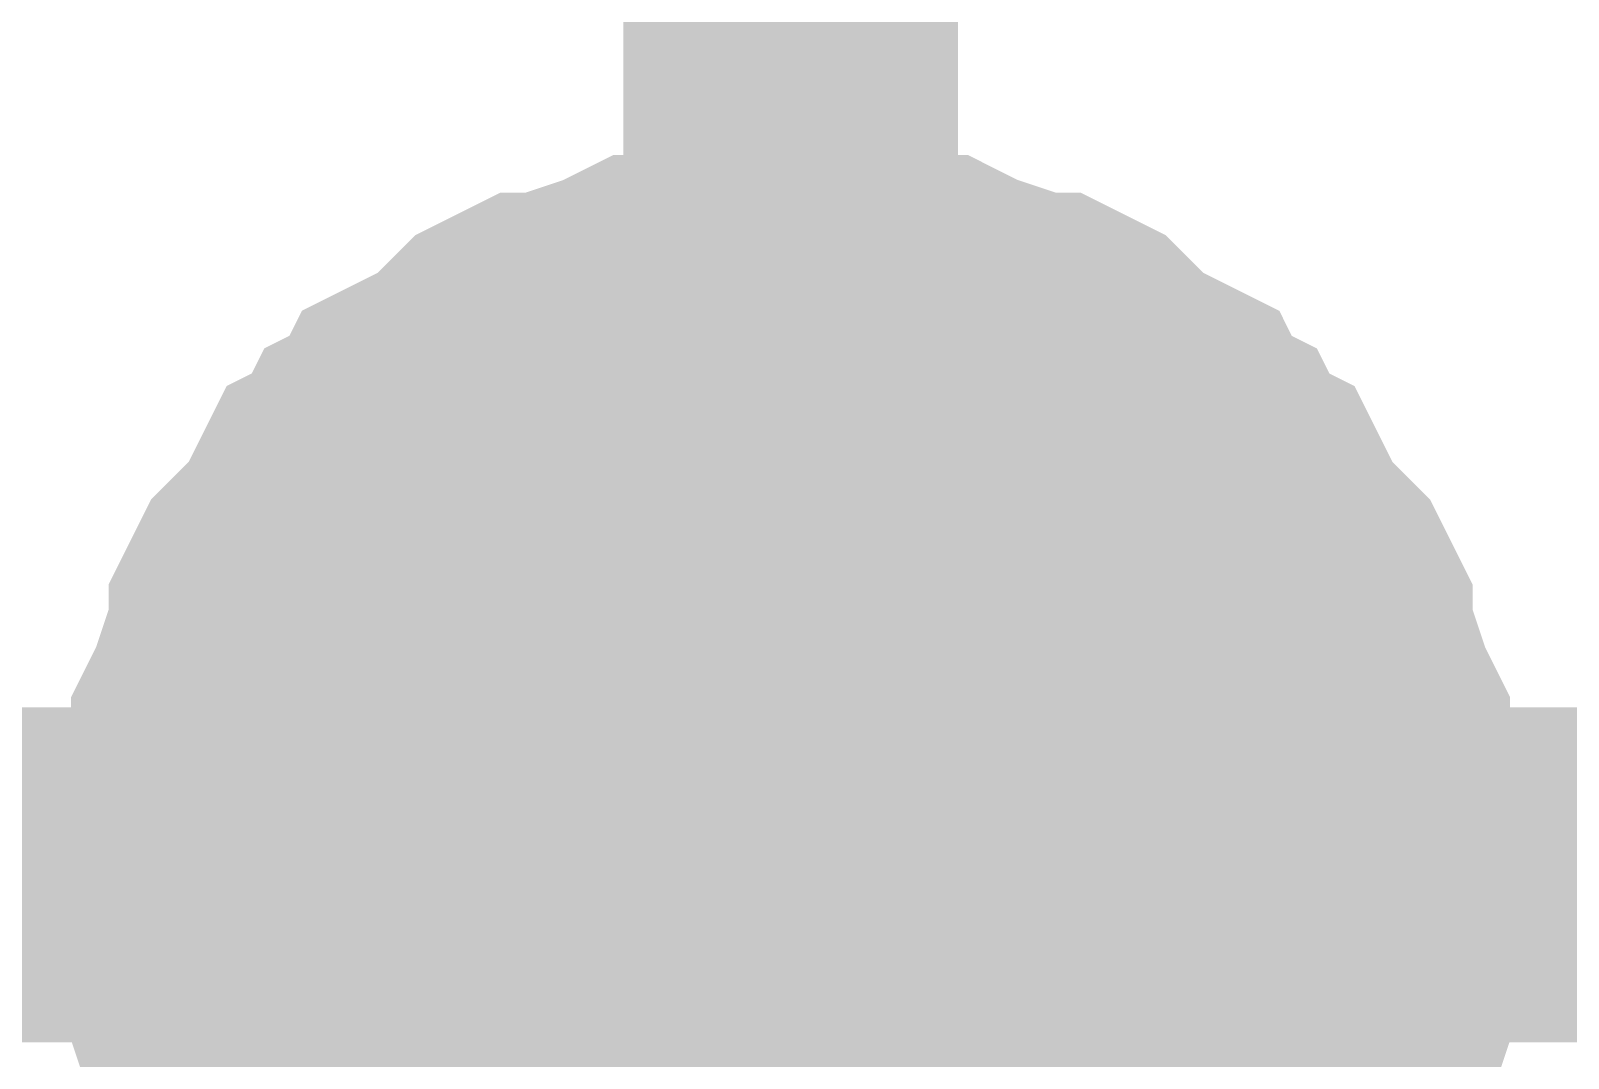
# Model space of a CAD drawing. Header units: inches. Extents: x 0 to 22.3, y 0 to 15.7.
# Drawn here: x 2.9733 to 3.0275, y 10.9933 to 11.0295 of the extents above; entities that cross this region are included whole.
import ezdxf

# ---------------------------------------------------------------- set-up
doc = ezdxf.new("R2010")
doc.units = ezdxf.units.IN
doc.header["$MEASUREMENT"] = 0
doc.layers.add('Sheet', color=255, linetype='Continuous')

msp = doc.modelspace()

# ---------------------------------------------------------------- linework, layer by layer
at = {"layer": 'Sheet'}
for points in [[(1.100236, 11.79931, 0.0118, 0.0118, 0), (1.700083, 11.79931, 0.0118, 0.0118, 0), (1.700083, 10.999724, 0.0118, 0.0118, 0), (2.000228, 10.999724, 0.0118, 0.0118, 0), (3.000121, 10.999724, 0.0118, 0.0118, 0), (3.000121, 11.099617, 0.0118, 0.0118, 0)], [(2.980229, 10.999724, 0.0118, 0.0118, 0), (2.980229, 11.000608, 0.0118, 0.0118, 0), (2.980229, 11.001934, 0.0118, 0.0118, 0), (2.980671, 11.002818, 0.0118, 0.0118, 0), (2.980671, 11.003702, 0.0118, 0.0118, 0), (2.980671, 11.004586, 0.0118, 0.0118, 0), (2.981113, 11.00547, 0.0118, 0.0118, 0), (2.981555, 11.006796, 0.0118, 0.0118, 0), (2.981997, 11.00768, 0.0118, 0.0118, 0), (2.981997, 11.008564, 0.0118, 0.0118, 0), (2.982439, 11.009448, 0.0118, 0.0118, 0), (2.982881, 11.00989, 0.0118, 0.0118, 0), (2.983765, 11.010774, 0.0118, 0.0118, 0), (2.984208, 11.011658, 0.0118, 0.0118, 0), (2.98465, 11.012542, 0.0118, 0.0118, 0), (2.985534, 11.012984, 0.0118, 0.0118, 0), (2.985976, 11.013868, 0.0118, 0.0118, 0), (2.98686, 11.01431, 0.0118, 0.0118, 0), (2.987302, 11.015194, 0.0118, 0.0118, 0), (2.988186, 11.015636, 0.0118, 0.0118, 0), (2.98907, 11.016078, 0.0118, 0.0118, 0), (2.989954, 11.016962, 0.0118, 0.0118, 0), (2.990396, 11.017404, 0.0118, 0.0118, 0), (2.99128, 11.017846, 0.0118, 0.0118, 0), (2.992164, 11.017846, 0.0118, 0.0118, 0), (2.993048, 11.018288, 0.0118, 0.0118, 0), (2.994374, 11.01873, 0.0118, 0.0118, 0), (2.995258, 11.019172, 0.0118, 0.0118, 0), (2.996143, 11.019172, 0.0118, 0.0118, 0), (2.997027, 11.019172, 0.0118, 0.0118, 0), (2.997911, 11.019614, 0.0118, 0.0118, 0), (2.999237, 11.019614, 0.0118, 0.0118, 0), (3.000121, 11.019614, 0.0118, 0.0118, 0)], [(2.980229, 10.999724, 0.0118, 0.0118, 0), (2.980229, 11.000608, 0.0118, 0.0118, 0), (2.980229, 11.001934, 0.0118, 0.0118, 0), (2.980671, 11.002818, 0.0118, 0.0118, 0), (2.980671, 11.003702, 0.0118, 0.0118, 0), (2.980671, 11.004586, 0.0118, 0.0118, 0), (2.981113, 11.00547, 0.0118, 0.0118, 0), (2.981555, 11.006796, 0.0118, 0.0118, 0), (2.981997, 11.00768, 0.0118, 0.0118, 0), (2.981997, 11.008564, 0.0118, 0.0118, 0), (2.982439, 11.009448, 0.0118, 0.0118, 0), (2.982881, 11.00989, 0.0118, 0.0118, 0), (2.983765, 11.010774, 0.0118, 0.0118, 0), (2.984208, 11.011658, 0.0118, 0.0118, 0), (2.98465, 11.012542, 0.0118, 0.0118, 0), (2.985534, 11.012984, 0.0118, 0.0118, 0), (2.985976, 11.013868, 0.0118, 0.0118, 0), (2.98686, 11.01431, 0.0118, 0.0118, 0), (2.987302, 11.015194, 0.0118, 0.0118, 0), (2.988186, 11.015636, 0.0118, 0.0118, 0), (2.98907, 11.016078, 0.0118, 0.0118, 0), (2.989954, 11.016962, 0.0118, 0.0118, 0), (2.990396, 11.017404, 0.0118, 0.0118, 0), (2.99128, 11.017846, 0.0118, 0.0118, 0), (2.992164, 11.017846, 0.0118, 0.0118, 0), (2.993048, 11.018288, 0.0118, 0.0118, 0), (2.994374, 11.01873, 0.0118, 0.0118, 0), (2.995258, 11.019172, 0.0118, 0.0118, 0), (2.996143, 11.019172, 0.0118, 0.0118, 0), (2.997027, 11.019172, 0.0118, 0.0118, 0), (2.997911, 11.019614, 0.0118, 0.0118, 0), (2.999237, 11.019614, 0.0118, 0.0118, 0), (3.000121, 11.019614, 0.0118, 0.0118, 0)], [(2.980229, 10.999724, 0.0118, 0.0118, 0), (2.980229, 11.000608, 0.0118, 0.0118, 0), (2.980229, 11.001934, 0.0118, 0.0118, 0), (2.980671, 11.002818, 0.0118, 0.0118, 0), (2.980671, 11.003702, 0.0118, 0.0118, 0), (2.980671, 11.004586, 0.0118, 0.0118, 0), (2.981113, 11.00547, 0.0118, 0.0118, 0), (2.981555, 11.006796, 0.0118, 0.0118, 0), (2.981997, 11.00768, 0.0118, 0.0118, 0), (2.981997, 11.008564, 0.0118, 0.0118, 0), (2.982439, 11.009448, 0.0118, 0.0118, 0), (2.982881, 11.00989, 0.0118, 0.0118, 0), (2.983765, 11.010774, 0.0118, 0.0118, 0), (2.984208, 11.011658, 0.0118, 0.0118, 0), (2.98465, 11.012542, 0.0118, 0.0118, 0), (2.985534, 11.012984, 0.0118, 0.0118, 0), (2.985976, 11.013868, 0.0118, 0.0118, 0), (2.98686, 11.01431, 0.0118, 0.0118, 0), (2.987302, 11.015194, 0.0118, 0.0118, 0), (2.988186, 11.015636, 0.0118, 0.0118, 0), (2.98907, 11.016078, 0.0118, 0.0118, 0), (2.989954, 11.016962, 0.0118, 0.0118, 0), (2.990396, 11.017404, 0.0118, 0.0118, 0), (2.99128, 11.017846, 0.0118, 0.0118, 0), (2.992164, 11.017846, 0.0118, 0.0118, 0), (2.993048, 11.018288, 0.0118, 0.0118, 0), (2.994374, 11.01873, 0.0118, 0.0118, 0), (2.995258, 11.019172, 0.0118, 0.0118, 0), (2.996143, 11.019172, 0.0118, 0.0118, 0), (2.997027, 11.019172, 0.0118, 0.0118, 0), (2.997911, 11.019614, 0.0118, 0.0118, 0), (2.999237, 11.019614, 0.0118, 0.0118, 0), (3.000121, 11.019614, 0.0118, 0.0118, 0)], [(2.980229, 10.999724, 0.0118, 0.0118, 0), (2.980229, 11.000608, 0.0118, 0.0118, 0), (2.980229, 11.001934, 0.0118, 0.0118, 0), (2.980671, 11.002818, 0.0118, 0.0118, 0), (2.980671, 11.003702, 0.0118, 0.0118, 0), (2.980671, 11.004586, 0.0118, 0.0118, 0), (2.981113, 11.00547, 0.0118, 0.0118, 0), (2.981555, 11.006796, 0.0118, 0.0118, 0), (2.981997, 11.00768, 0.0118, 0.0118, 0), (2.981997, 11.008564, 0.0118, 0.0118, 0), (2.982439, 11.009448, 0.0118, 0.0118, 0), (2.982881, 11.00989, 0.0118, 0.0118, 0), (2.983765, 11.010774, 0.0118, 0.0118, 0), (2.984208, 11.011658, 0.0118, 0.0118, 0), (2.98465, 11.012542, 0.0118, 0.0118, 0), (2.985534, 11.012984, 0.0118, 0.0118, 0), (2.985976, 11.013868, 0.0118, 0.0118, 0), (2.98686, 11.01431, 0.0118, 0.0118, 0), (2.987302, 11.015194, 0.0118, 0.0118, 0), (2.988186, 11.015636, 0.0118, 0.0118, 0), (2.98907, 11.016078, 0.0118, 0.0118, 0), (2.989954, 11.016962, 0.0118, 0.0118, 0), (2.990396, 11.017404, 0.0118, 0.0118, 0), (2.99128, 11.017846, 0.0118, 0.0118, 0), (2.992164, 11.017846, 0.0118, 0.0118, 0), (2.993048, 11.018288, 0.0118, 0.0118, 0), (2.994374, 11.01873, 0.0118, 0.0118, 0), (2.995258, 11.019172, 0.0118, 0.0118, 0), (2.996143, 11.019172, 0.0118, 0.0118, 0), (2.997027, 11.019172, 0.0118, 0.0118, 0), (2.997911, 11.019614, 0.0118, 0.0118, 0), (2.999237, 11.019614, 0.0118, 0.0118, 0), (3.000121, 11.019614, 0.0118, 0.0118, 0)], [(3.000121, 11.019614, 0.0118, 0.0118, 0), (3.000121, 11.019614, 0.0118, 0.0118, 0)], [(3.000121, 11.019614, 0.0118, 0.0118, 0), (3.001005, 11.019614, 0.0118, 0.0118, 0), (3.002331, 11.019614, 0.0118, 0.0118, 0), (3.003215, 11.019172, 0.0118, 0.0118, 0), (3.004099, 11.019172, 0.0118, 0.0118, 0), (3.004983, 11.019172, 0.0118, 0.0118, 0), (3.005867, 11.01873, 0.0118, 0.0118, 0), (3.007194, 11.018288, 0.0118, 0.0118, 0), (3.008078, 11.017846, 0.0118, 0.0118, 0), (3.008962, 11.017846, 0.0118, 0.0118, 0), (3.009846, 11.017404, 0.0118, 0.0118, 0), (3.010288, 11.016962, 0.0118, 0.0118, 0), (3.011172, 11.016078, 0.0118, 0.0118, 0), (3.012056, 11.015636, 0.0118, 0.0118, 0), (3.01294, 11.015194, 0.0118, 0.0118, 0), (3.013382, 11.01431, 0.0118, 0.0118, 0), (3.014266, 11.013868, 0.0118, 0.0118, 0), (3.014708, 11.012984, 0.0118, 0.0118, 0), (3.015592, 11.012542, 0.0118, 0.0118, 0), (3.016034, 11.011658, 0.0118, 0.0118, 0), (3.016476, 11.010774, 0.0118, 0.0118, 0), (3.01736, 11.00989, 0.0118, 0.0118, 0), (3.017802, 11.009448, 0.0118, 0.0118, 0), (3.018245, 11.008564, 0.0118, 0.0118, 0), (3.018245, 11.00768, 0.0118, 0.0118, 0), (3.018687, 11.006796, 0.0118, 0.0118, 0), (3.019129, 11.00547, 0.0118, 0.0118, 0), (3.019571, 11.004586, 0.0118, 0.0118, 0), (3.019571, 11.003702, 0.0118, 0.0118, 0), (3.019571, 11.002818, 0.0118, 0.0118, 0), (3.020013, 11.001934, 0.0118, 0.0118, 0), (3.020013, 11.000608, 0.0118, 0.0118, 0), (3.020013, 10.999724, 0.0118, 0.0118, 0)], [(3.000121, 11.019614, 0.0118, 0.0118, 0), (3.000121, 11.019614, 0.0118, 0.0118, 0)], [(3.000121, 11.019614, 0.0118, 0.0118, 0), (3.001005, 11.019614, 0.0118, 0.0118, 0), (3.002331, 11.019614, 0.0118, 0.0118, 0), (3.003215, 11.019172, 0.0118, 0.0118, 0), (3.004099, 11.019172, 0.0118, 0.0118, 0), (3.004983, 11.019172, 0.0118, 0.0118, 0), (3.005867, 11.01873, 0.0118, 0.0118, 0), (3.007194, 11.018288, 0.0118, 0.0118, 0), (3.008078, 11.017846, 0.0118, 0.0118, 0), (3.008962, 11.017846, 0.0118, 0.0118, 0), (3.009846, 11.017404, 0.0118, 0.0118, 0), (3.010288, 11.016962, 0.0118, 0.0118, 0), (3.011172, 11.016078, 0.0118, 0.0118, 0), (3.012056, 11.015636, 0.0118, 0.0118, 0), (3.01294, 11.015194, 0.0118, 0.0118, 0), (3.013382, 11.01431, 0.0118, 0.0118, 0), (3.014266, 11.013868, 0.0118, 0.0118, 0), (3.014708, 11.012984, 0.0118, 0.0118, 0), (3.015592, 11.012542, 0.0118, 0.0118, 0), (3.016034, 11.011658, 0.0118, 0.0118, 0), (3.016476, 11.010774, 0.0118, 0.0118, 0), (3.01736, 11.00989, 0.0118, 0.0118, 0), (3.017802, 11.009448, 0.0118, 0.0118, 0), (3.018245, 11.008564, 0.0118, 0.0118, 0), (3.018245, 11.00768, 0.0118, 0.0118, 0), (3.018687, 11.006796, 0.0118, 0.0118, 0), (3.019129, 11.00547, 0.0118, 0.0118, 0), (3.019571, 11.004586, 0.0118, 0.0118, 0), (3.019571, 11.003702, 0.0118, 0.0118, 0), (3.019571, 11.002818, 0.0118, 0.0118, 0), (3.020013, 11.001934, 0.0118, 0.0118, 0), (3.020013, 11.000608, 0.0118, 0.0118, 0), (3.020013, 10.999724, 0.0118, 0.0118, 0)], [(3.000121, 11.019614, 0.0118, 0.0118, 0), (3.000121, 11.019614, 0.0118, 0.0118, 0)], [(3.000121, 11.019614, 0.0118, 0.0118, 0), (3.001005, 11.019614, 0.0118, 0.0118, 0), (3.002331, 11.019614, 0.0118, 0.0118, 0), (3.003215, 11.019172, 0.0118, 0.0118, 0), (3.004099, 11.019172, 0.0118, 0.0118, 0), (3.004983, 11.019172, 0.0118, 0.0118, 0), (3.005867, 11.01873, 0.0118, 0.0118, 0), (3.007194, 11.018288, 0.0118, 0.0118, 0), (3.008078, 11.017846, 0.0118, 0.0118, 0), (3.008962, 11.017846, 0.0118, 0.0118, 0), (3.009846, 11.017404, 0.0118, 0.0118, 0), (3.010288, 11.016962, 0.0118, 0.0118, 0), (3.011172, 11.016078, 0.0118, 0.0118, 0), (3.012056, 11.015636, 0.0118, 0.0118, 0), (3.01294, 11.015194, 0.0118, 0.0118, 0), (3.013382, 11.01431, 0.0118, 0.0118, 0), (3.014266, 11.013868, 0.0118, 0.0118, 0), (3.014708, 11.012984, 0.0118, 0.0118, 0), (3.015592, 11.012542, 0.0118, 0.0118, 0), (3.016034, 11.011658, 0.0118, 0.0118, 0), (3.016476, 11.010774, 0.0118, 0.0118, 0), (3.01736, 11.00989, 0.0118, 0.0118, 0), (3.017802, 11.009448, 0.0118, 0.0118, 0), (3.018245, 11.008564, 0.0118, 0.0118, 0), (3.018245, 11.00768, 0.0118, 0.0118, 0), (3.018687, 11.006796, 0.0118, 0.0118, 0), (3.019129, 11.00547, 0.0118, 0.0118, 0), (3.019571, 11.004586, 0.0118, 0.0118, 0), (3.019571, 11.003702, 0.0118, 0.0118, 0), (3.019571, 11.002818, 0.0118, 0.0118, 0), (3.020013, 11.001934, 0.0118, 0.0118, 0), (3.020013, 11.000608, 0.0118, 0.0118, 0), (3.020013, 10.999724, 0.0118, 0.0118, 0)], [(3.000121, 11.019614, 0.0118, 0.0118, 0), (3.000121, 11.019614, 0.0118, 0.0118, 0)], [(3.000121, 11.019614, 0.0118, 0.0118, 0), (3.001005, 11.019614, 0.0118, 0.0118, 0), (3.002331, 11.019614, 0.0118, 0.0118, 0), (3.003215, 11.019172, 0.0118, 0.0118, 0), (3.004099, 11.019172, 0.0118, 0.0118, 0), (3.004983, 11.019172, 0.0118, 0.0118, 0), (3.005867, 11.01873, 0.0118, 0.0118, 0), (3.007194, 11.018288, 0.0118, 0.0118, 0), (3.008078, 11.017846, 0.0118, 0.0118, 0), (3.008962, 11.017846, 0.0118, 0.0118, 0), (3.009846, 11.017404, 0.0118, 0.0118, 0), (3.010288, 11.016962, 0.0118, 0.0118, 0), (3.011172, 11.016078, 0.0118, 0.0118, 0), (3.012056, 11.015636, 0.0118, 0.0118, 0), (3.01294, 11.015194, 0.0118, 0.0118, 0), (3.013382, 11.01431, 0.0118, 0.0118, 0), (3.014266, 11.013868, 0.0118, 0.0118, 0), (3.014708, 11.012984, 0.0118, 0.0118, 0), (3.015592, 11.012542, 0.0118, 0.0118, 0), (3.016034, 11.011658, 0.0118, 0.0118, 0), (3.016476, 11.010774, 0.0118, 0.0118, 0), (3.01736, 11.00989, 0.0118, 0.0118, 0), (3.017802, 11.009448, 0.0118, 0.0118, 0), (3.018245, 11.008564, 0.0118, 0.0118, 0), (3.018245, 11.00768, 0.0118, 0.0118, 0), (3.018687, 11.006796, 0.0118, 0.0118, 0), (3.019129, 11.00547, 0.0118, 0.0118, 0), (3.019571, 11.004586, 0.0118, 0.0118, 0), (3.019571, 11.003702, 0.0118, 0.0118, 0), (3.019571, 11.002818, 0.0118, 0.0118, 0), (3.020013, 11.001934, 0.0118, 0.0118, 0), (3.020013, 11.000608, 0.0118, 0.0118, 0), (3.020013, 10.999724, 0.0118, 0.0118, 0)], [(2.980229, 10.999724, 0.0039, 0.0039, 0), (2.980229, 11.000608, 0.0039, 0.0039, 0), (2.980229, 11.001934, 0.0039, 0.0039, 0), (2.980671, 11.002818, 0.0039, 0.0039, 0), (2.980671, 11.003702, 0.0039, 0.0039, 0), (2.980671, 11.004586, 0.0039, 0.0039, 0), (2.981113, 11.00547, 0.0039, 0.0039, 0), (2.981555, 11.006796, 0.0039, 0.0039, 0), (2.981997, 11.00768, 0.0039, 0.0039, 0), (2.981997, 11.008564, 0.0039, 0.0039, 0), (2.982439, 11.009448, 0.0039, 0.0039, 0), (2.982881, 11.00989, 0.0039, 0.0039, 0), (2.983765, 11.010774, 0.0039, 0.0039, 0), (2.984208, 11.011658, 0.0039, 0.0039, 0), (2.98465, 11.012542, 0.0039, 0.0039, 0), (2.985534, 11.012984, 0.0039, 0.0039, 0), (2.985976, 11.013868, 0.0039, 0.0039, 0), (2.98686, 11.01431, 0.0039, 0.0039, 0), (2.987302, 11.015194, 0.0039, 0.0039, 0), (2.988186, 11.015636, 0.0039, 0.0039, 0), (2.98907, 11.016078, 0.0039, 0.0039, 0), (2.989954, 11.016962, 0.0039, 0.0039, 0), (2.990396, 11.017404, 0.0039, 0.0039, 0), (2.99128, 11.017846, 0.0039, 0.0039, 0), (2.992164, 11.017846, 0.0039, 0.0039, 0), (2.993048, 11.018288, 0.0039, 0.0039, 0), (2.994374, 11.01873, 0.0039, 0.0039, 0), (2.995258, 11.019172, 0.0039, 0.0039, 0), (2.996143, 11.019172, 0.0039, 0.0039, 0), (2.997027, 11.019172, 0.0039, 0.0039, 0), (2.997911, 11.019614, 0.0039, 0.0039, 0), (2.999237, 11.019614, 0.0039, 0.0039, 0), (3.000121, 11.019614, 0.0039, 0.0039, 0)], [(2.980229, 10.999724, 0.0039, 0.0039, 0), (2.980229, 11.000608, 0.0039, 0.0039, 0), (2.980229, 11.001934, 0.0039, 0.0039, 0), (2.980671, 11.002818, 0.0039, 0.0039, 0), (2.980671, 11.003702, 0.0039, 0.0039, 0), (2.980671, 11.004586, 0.0039, 0.0039, 0), (2.981113, 11.00547, 0.0039, 0.0039, 0), (2.981555, 11.006796, 0.0039, 0.0039, 0), (2.981997, 11.00768, 0.0039, 0.0039, 0), (2.981997, 11.008564, 0.0039, 0.0039, 0), (2.982439, 11.009448, 0.0039, 0.0039, 0), (2.982881, 11.00989, 0.0039, 0.0039, 0), (2.983765, 11.010774, 0.0039, 0.0039, 0), (2.984208, 11.011658, 0.0039, 0.0039, 0), (2.98465, 11.012542, 0.0039, 0.0039, 0), (2.985534, 11.012984, 0.0039, 0.0039, 0), (2.985976, 11.013868, 0.0039, 0.0039, 0), (2.98686, 11.01431, 0.0039, 0.0039, 0), (2.987302, 11.015194, 0.0039, 0.0039, 0), (2.988186, 11.015636, 0.0039, 0.0039, 0), (2.98907, 11.016078, 0.0039, 0.0039, 0), (2.989954, 11.016962, 0.0039, 0.0039, 0), (2.990396, 11.017404, 0.0039, 0.0039, 0), (2.99128, 11.017846, 0.0039, 0.0039, 0), (2.992164, 11.017846, 0.0039, 0.0039, 0), (2.993048, 11.018288, 0.0039, 0.0039, 0), (2.994374, 11.01873, 0.0039, 0.0039, 0), (2.995258, 11.019172, 0.0039, 0.0039, 0), (2.996143, 11.019172, 0.0039, 0.0039, 0), (2.997027, 11.019172, 0.0039, 0.0039, 0), (2.997911, 11.019614, 0.0039, 0.0039, 0), (2.999237, 11.019614, 0.0039, 0.0039, 0), (3.000121, 11.019614, 0.0039, 0.0039, 0)], [(2.980229, 10.999724, 0.0039, 0.0039, 0), (2.980229, 11.000608, 0.0039, 0.0039, 0), (2.980229, 11.001934, 0.0039, 0.0039, 0), (2.980671, 11.002818, 0.0039, 0.0039, 0), (2.980671, 11.003702, 0.0039, 0.0039, 0), (2.980671, 11.004586, 0.0039, 0.0039, 0), (2.981113, 11.00547, 0.0039, 0.0039, 0), (2.981555, 11.006796, 0.0039, 0.0039, 0), (2.981997, 11.00768, 0.0039, 0.0039, 0), (2.981997, 11.008564, 0.0039, 0.0039, 0), (2.982439, 11.009448, 0.0039, 0.0039, 0), (2.982881, 11.00989, 0.0039, 0.0039, 0), (2.983765, 11.010774, 0.0039, 0.0039, 0), (2.984208, 11.011658, 0.0039, 0.0039, 0), (2.98465, 11.012542, 0.0039, 0.0039, 0), (2.985534, 11.012984, 0.0039, 0.0039, 0), (2.985976, 11.013868, 0.0039, 0.0039, 0), (2.98686, 11.01431, 0.0039, 0.0039, 0), (2.987302, 11.015194, 0.0039, 0.0039, 0), (2.988186, 11.015636, 0.0039, 0.0039, 0), (2.98907, 11.016078, 0.0039, 0.0039, 0), (2.989954, 11.016962, 0.0039, 0.0039, 0), (2.990396, 11.017404, 0.0039, 0.0039, 0), (2.99128, 11.017846, 0.0039, 0.0039, 0), (2.992164, 11.017846, 0.0039, 0.0039, 0), (2.993048, 11.018288, 0.0039, 0.0039, 0), (2.994374, 11.01873, 0.0039, 0.0039, 0), (2.995258, 11.019172, 0.0039, 0.0039, 0), (2.996143, 11.019172, 0.0039, 0.0039, 0), (2.997027, 11.019172, 0.0039, 0.0039, 0), (2.997911, 11.019614, 0.0039, 0.0039, 0), (2.999237, 11.019614, 0.0039, 0.0039, 0), (3.000121, 11.019614, 0.0039, 0.0039, 0)], [(2.980229, 10.999724, 0.0039, 0.0039, 0), (2.980229, 11.000608, 0.0039, 0.0039, 0), (2.980229, 11.001934, 0.0039, 0.0039, 0), (2.980671, 11.002818, 0.0039, 0.0039, 0), (2.980671, 11.003702, 0.0039, 0.0039, 0), (2.980671, 11.004586, 0.0039, 0.0039, 0), (2.981113, 11.00547, 0.0039, 0.0039, 0), (2.981555, 11.006796, 0.0039, 0.0039, 0), (2.981997, 11.00768, 0.0039, 0.0039, 0), (2.981997, 11.008564, 0.0039, 0.0039, 0), (2.982439, 11.009448, 0.0039, 0.0039, 0), (2.982881, 11.00989, 0.0039, 0.0039, 0), (2.983765, 11.010774, 0.0039, 0.0039, 0), (2.984208, 11.011658, 0.0039, 0.0039, 0), (2.98465, 11.012542, 0.0039, 0.0039, 0), (2.985534, 11.012984, 0.0039, 0.0039, 0), (2.985976, 11.013868, 0.0039, 0.0039, 0), (2.98686, 11.01431, 0.0039, 0.0039, 0), (2.987302, 11.015194, 0.0039, 0.0039, 0), (2.988186, 11.015636, 0.0039, 0.0039, 0), (2.98907, 11.016078, 0.0039, 0.0039, 0), (2.989954, 11.016962, 0.0039, 0.0039, 0), (2.990396, 11.017404, 0.0039, 0.0039, 0), (2.99128, 11.017846, 0.0039, 0.0039, 0), (2.992164, 11.017846, 0.0039, 0.0039, 0), (2.993048, 11.018288, 0.0039, 0.0039, 0), (2.994374, 11.01873, 0.0039, 0.0039, 0), (2.995258, 11.019172, 0.0039, 0.0039, 0), (2.996143, 11.019172, 0.0039, 0.0039, 0), (2.997027, 11.019172, 0.0039, 0.0039, 0), (2.997911, 11.019614, 0.0039, 0.0039, 0), (2.999237, 11.019614, 0.0039, 0.0039, 0), (3.000121, 11.019614, 0.0039, 0.0039, 0)], [(3.000121, 11.019614, 0.0039, 0.0039, 0), (3.000121, 11.019614, 0.0039, 0.0039, 0)], [(3.000121, 11.019614, 0.0039, 0.0039, 0), (3.001005, 11.019614, 0.0039, 0.0039, 0), (3.002331, 11.019614, 0.0039, 0.0039, 0), (3.003215, 11.019172, 0.0039, 0.0039, 0), (3.004099, 11.019172, 0.0039, 0.0039, 0), (3.004983, 11.019172, 0.0039, 0.0039, 0), (3.005867, 11.01873, 0.0039, 0.0039, 0), (3.007194, 11.018288, 0.0039, 0.0039, 0), (3.008078, 11.017846, 0.0039, 0.0039, 0), (3.008962, 11.017846, 0.0039, 0.0039, 0), (3.009846, 11.017404, 0.0039, 0.0039, 0), (3.010288, 11.016962, 0.0039, 0.0039, 0), (3.011172, 11.016078, 0.0039, 0.0039, 0), (3.012056, 11.015636, 0.0039, 0.0039, 0), (3.01294, 11.015194, 0.0039, 0.0039, 0), (3.013382, 11.01431, 0.0039, 0.0039, 0), (3.014266, 11.013868, 0.0039, 0.0039, 0), (3.014708, 11.012984, 0.0039, 0.0039, 0), (3.015592, 11.012542, 0.0039, 0.0039, 0), (3.016034, 11.011658, 0.0039, 0.0039, 0), (3.016476, 11.010774, 0.0039, 0.0039, 0), (3.01736, 11.00989, 0.0039, 0.0039, 0), (3.017802, 11.009448, 0.0039, 0.0039, 0), (3.018245, 11.008564, 0.0039, 0.0039, 0), (3.018245, 11.00768, 0.0039, 0.0039, 0), (3.018687, 11.006796, 0.0039, 0.0039, 0), (3.019129, 11.00547, 0.0039, 0.0039, 0), (3.019571, 11.004586, 0.0039, 0.0039, 0), (3.019571, 11.003702, 0.0039, 0.0039, 0), (3.019571, 11.002818, 0.0039, 0.0039, 0), (3.020013, 11.001934, 0.0039, 0.0039, 0), (3.020013, 11.000608, 0.0039, 0.0039, 0), (3.020013, 10.999724, 0.0039, 0.0039, 0)], [(3.000121, 11.019614, 0.0039, 0.0039, 0), (3.000121, 11.019614, 0.0039, 0.0039, 0)], [(3.000121, 11.019614, 0.0039, 0.0039, 0), (3.001005, 11.019614, 0.0039, 0.0039, 0), (3.002331, 11.019614, 0.0039, 0.0039, 0), (3.003215, 11.019172, 0.0039, 0.0039, 0), (3.004099, 11.019172, 0.0039, 0.0039, 0), (3.004983, 11.019172, 0.0039, 0.0039, 0), (3.005867, 11.01873, 0.0039, 0.0039, 0), (3.007194, 11.018288, 0.0039, 0.0039, 0), (3.008078, 11.017846, 0.0039, 0.0039, 0), (3.008962, 11.017846, 0.0039, 0.0039, 0), (3.009846, 11.017404, 0.0039, 0.0039, 0), (3.010288, 11.016962, 0.0039, 0.0039, 0), (3.011172, 11.016078, 0.0039, 0.0039, 0), (3.012056, 11.015636, 0.0039, 0.0039, 0), (3.01294, 11.015194, 0.0039, 0.0039, 0), (3.013382, 11.01431, 0.0039, 0.0039, 0), (3.014266, 11.013868, 0.0039, 0.0039, 0), (3.014708, 11.012984, 0.0039, 0.0039, 0), (3.015592, 11.012542, 0.0039, 0.0039, 0), (3.016034, 11.011658, 0.0039, 0.0039, 0), (3.016476, 11.010774, 0.0039, 0.0039, 0), (3.01736, 11.00989, 0.0039, 0.0039, 0), (3.017802, 11.009448, 0.0039, 0.0039, 0), (3.018245, 11.008564, 0.0039, 0.0039, 0), (3.018245, 11.00768, 0.0039, 0.0039, 0), (3.018687, 11.006796, 0.0039, 0.0039, 0), (3.019129, 11.00547, 0.0039, 0.0039, 0), (3.019571, 11.004586, 0.0039, 0.0039, 0), (3.019571, 11.003702, 0.0039, 0.0039, 0), (3.019571, 11.002818, 0.0039, 0.0039, 0), (3.020013, 11.001934, 0.0039, 0.0039, 0), (3.020013, 11.000608, 0.0039, 0.0039, 0), (3.020013, 10.999724, 0.0039, 0.0039, 0)], [(3.000121, 11.019614, 0.0039, 0.0039, 0), (3.000121, 11.019614, 0.0039, 0.0039, 0)], [(3.000121, 11.019614, 0.0039, 0.0039, 0), (3.001005, 11.019614, 0.0039, 0.0039, 0), (3.002331, 11.019614, 0.0039, 0.0039, 0), (3.003215, 11.019172, 0.0039, 0.0039, 0), (3.004099, 11.019172, 0.0039, 0.0039, 0), (3.004983, 11.019172, 0.0039, 0.0039, 0), (3.005867, 11.01873, 0.0039, 0.0039, 0), (3.007194, 11.018288, 0.0039, 0.0039, 0), (3.008078, 11.017846, 0.0039, 0.0039, 0), (3.008962, 11.017846, 0.0039, 0.0039, 0), (3.009846, 11.017404, 0.0039, 0.0039, 0), (3.010288, 11.016962, 0.0039, 0.0039, 0), (3.011172, 11.016078, 0.0039, 0.0039, 0), (3.012056, 11.015636, 0.0039, 0.0039, 0), (3.01294, 11.015194, 0.0039, 0.0039, 0), (3.013382, 11.01431, 0.0039, 0.0039, 0), (3.014266, 11.013868, 0.0039, 0.0039, 0), (3.014708, 11.012984, 0.0039, 0.0039, 0), (3.015592, 11.012542, 0.0039, 0.0039, 0), (3.016034, 11.011658, 0.0039, 0.0039, 0), (3.016476, 11.010774, 0.0039, 0.0039, 0), (3.01736, 11.00989, 0.0039, 0.0039, 0), (3.017802, 11.009448, 0.0039, 0.0039, 0), (3.018245, 11.008564, 0.0039, 0.0039, 0), (3.018245, 11.00768, 0.0039, 0.0039, 0), (3.018687, 11.006796, 0.0039, 0.0039, 0), (3.019129, 11.00547, 0.0039, 0.0039, 0), (3.019571, 11.004586, 0.0039, 0.0039, 0), (3.019571, 11.003702, 0.0039, 0.0039, 0), (3.019571, 11.002818, 0.0039, 0.0039, 0), (3.020013, 11.001934, 0.0039, 0.0039, 0), (3.020013, 11.000608, 0.0039, 0.0039, 0), (3.020013, 10.999724, 0.0039, 0.0039, 0)], [(3.000121, 11.019614, 0.0039, 0.0039, 0), (3.000121, 11.019614, 0.0039, 0.0039, 0)], [(3.000121, 11.019614, 0.0039, 0.0039, 0), (3.001005, 11.019614, 0.0039, 0.0039, 0), (3.002331, 11.019614, 0.0039, 0.0039, 0), (3.003215, 11.019172, 0.0039, 0.0039, 0), (3.004099, 11.019172, 0.0039, 0.0039, 0), (3.004983, 11.019172, 0.0039, 0.0039, 0), (3.005867, 11.01873, 0.0039, 0.0039, 0), (3.007194, 11.018288, 0.0039, 0.0039, 0), (3.008078, 11.017846, 0.0039, 0.0039, 0), (3.008962, 11.017846, 0.0039, 0.0039, 0), (3.009846, 11.017404, 0.0039, 0.0039, 0), (3.010288, 11.016962, 0.0039, 0.0039, 0), (3.011172, 11.016078, 0.0039, 0.0039, 0), (3.012056, 11.015636, 0.0039, 0.0039, 0), (3.01294, 11.015194, 0.0039, 0.0039, 0), (3.013382, 11.01431, 0.0039, 0.0039, 0), (3.014266, 11.013868, 0.0039, 0.0039, 0), (3.014708, 11.012984, 0.0039, 0.0039, 0), (3.015592, 11.012542, 0.0039, 0.0039, 0), (3.016034, 11.011658, 0.0039, 0.0039, 0), (3.016476, 11.010774, 0.0039, 0.0039, 0), (3.01736, 11.00989, 0.0039, 0.0039, 0), (3.017802, 11.009448, 0.0039, 0.0039, 0), (3.018245, 11.008564, 0.0039, 0.0039, 0), (3.018245, 11.00768, 0.0039, 0.0039, 0), (3.018687, 11.006796, 0.0039, 0.0039, 0), (3.019129, 11.00547, 0.0039, 0.0039, 0), (3.019571, 11.004586, 0.0039, 0.0039, 0), (3.019571, 11.003702, 0.0039, 0.0039, 0), (3.019571, 11.002818, 0.0039, 0.0039, 0), (3.020013, 11.001934, 0.0039, 0.0039, 0), (3.020013, 11.000608, 0.0039, 0.0039, 0), (3.020013, 10.999724, 0.0039, 0.0039, 0)], [(2.98465, 10.986906, 0.0118, 0.0118, 0), (2.984208, 10.98779, 0.0118, 0.0118, 0), (2.983765, 10.988232, 0.0118, 0.0118, 0), (2.982881, 10.989116, 0.0118, 0.0118, 0), (2.982439, 10.99, 0.0118, 0.0118, 0), (2.981997, 10.990884, 0.0118, 0.0118, 0), (2.981997, 10.991768, 0.0118, 0.0118, 0), (2.981555, 10.992652, 0.0118, 0.0118, 0), (2.981113, 10.993536, 0.0118, 0.0118, 0), (2.980671, 10.994862, 0.0118, 0.0118, 0), (2.980671, 10.995746, 0.0118, 0.0118, 0), (2.980671, 10.99663, 0.0118, 0.0118, 0), (2.980229, 10.997514, 0.0118, 0.0118, 0), (2.980229, 10.99884, 0.0118, 0.0118, 0), (2.980229, 10.999724, 0.0118, 0.0118, 0)], [(2.980229, 10.999724, 0.0118, 0.0118, 0), (2.980229, 10.999724, 0.0118, 0.0118, 0)], [(2.98465, 10.986906, 0.0118, 0.0118, 0), (2.984208, 10.98779, 0.0118, 0.0118, 0), (2.983765, 10.988232, 0.0118, 0.0118, 0), (2.982881, 10.989116, 0.0118, 0.0118, 0), (2.982439, 10.99, 0.0118, 0.0118, 0), (2.981997, 10.990884, 0.0118, 0.0118, 0), (2.981997, 10.991768, 0.0118, 0.0118, 0), (2.981555, 10.992652, 0.0118, 0.0118, 0), (2.981113, 10.993536, 0.0118, 0.0118, 0), (2.980671, 10.994862, 0.0118, 0.0118, 0), (2.980671, 10.995746, 0.0118, 0.0118, 0), (2.980671, 10.99663, 0.0118, 0.0118, 0), (2.980229, 10.997514, 0.0118, 0.0118, 0), (2.980229, 10.99884, 0.0118, 0.0118, 0), (2.980229, 10.999724, 0.0118, 0.0118, 0)], [(2.980229, 10.999724, 0.0118, 0.0118, 0), (2.980229, 10.999724, 0.0118, 0.0118, 0)], [(2.98465, 10.986906, 0.0118, 0.0118, 0), (2.984208, 10.98779, 0.0118, 0.0118, 0), (2.983765, 10.988232, 0.0118, 0.0118, 0), (2.982881, 10.989116, 0.0118, 0.0118, 0), (2.982439, 10.99, 0.0118, 0.0118, 0), (2.981997, 10.990884, 0.0118, 0.0118, 0), (2.981997, 10.991768, 0.0118, 0.0118, 0), (2.981555, 10.992652, 0.0118, 0.0118, 0), (2.981113, 10.993536, 0.0118, 0.0118, 0), (2.980671, 10.994862, 0.0118, 0.0118, 0), (2.980671, 10.995746, 0.0118, 0.0118, 0), (2.980671, 10.99663, 0.0118, 0.0118, 0), (2.980229, 10.997514, 0.0118, 0.0118, 0), (2.980229, 10.99884, 0.0118, 0.0118, 0), (2.980229, 10.999724, 0.0118, 0.0118, 0)], [(2.980229, 10.999724, 0.0118, 0.0118, 0), (2.980229, 10.999724, 0.0118, 0.0118, 0)], [(2.98465, 10.986906, 0.0118, 0.0118, 0), (2.984208, 10.98779, 0.0118, 0.0118, 0), (2.983765, 10.988232, 0.0118, 0.0118, 0), (2.982881, 10.989116, 0.0118, 0.0118, 0), (2.982439, 10.99, 0.0118, 0.0118, 0), (2.981997, 10.990884, 0.0118, 0.0118, 0), (2.981997, 10.991768, 0.0118, 0.0118, 0), (2.981555, 10.992652, 0.0118, 0.0118, 0), (2.981113, 10.993536, 0.0118, 0.0118, 0), (2.980671, 10.994862, 0.0118, 0.0118, 0), (2.980671, 10.995746, 0.0118, 0.0118, 0), (2.980671, 10.99663, 0.0118, 0.0118, 0), (2.980229, 10.997514, 0.0118, 0.0118, 0), (2.980229, 10.99884, 0.0118, 0.0118, 0), (2.980229, 10.999724, 0.0118, 0.0118, 0)], [(2.980229, 10.999724, 0.0118, 0.0118, 0), (2.980229, 10.999724, 0.0118, 0.0118, 0)], [(3.000121, 10.999724, 0.0118, 0.0118, 0), (3.170306, 10.999724, 0.0118, 0.0118, 0)], [(3.020013, 10.999724, 0.0118, 0.0118, 0), (3.020013, 10.99884, 0.0118, 0.0118, 0), (3.020013, 10.997514, 0.0118, 0.0118, 0), (3.019571, 10.99663, 0.0118, 0.0118, 0), (3.019571, 10.995746, 0.0118, 0.0118, 0), (3.019571, 10.994862, 0.0118, 0.0118, 0), (3.019129, 10.993536, 0.0118, 0.0118, 0), (3.018687, 10.992652, 0.0118, 0.0118, 0), (3.018245, 10.991768, 0.0118, 0.0118, 0), (3.018245, 10.990884, 0.0118, 0.0118, 0), (3.017802, 10.99, 0.0118, 0.0118, 0), (3.01736, 10.989116, 0.0118, 0.0118, 0), (3.016476, 10.988232, 0.0118, 0.0118, 0), (3.016034, 10.98779, 0.0118, 0.0118, 0), (3.015592, 10.986906, 0.0118, 0.0118, 0)], [(3.020013, 10.999724, 0.0118, 0.0118, 0), (3.020013, 10.99884, 0.0118, 0.0118, 0), (3.020013, 10.997514, 0.0118, 0.0118, 0), (3.019571, 10.99663, 0.0118, 0.0118, 0), (3.019571, 10.995746, 0.0118, 0.0118, 0), (3.019571, 10.994862, 0.0118, 0.0118, 0), (3.019129, 10.993536, 0.0118, 0.0118, 0), (3.018687, 10.992652, 0.0118, 0.0118, 0), (3.018245, 10.991768, 0.0118, 0.0118, 0), (3.018245, 10.990884, 0.0118, 0.0118, 0), (3.017802, 10.99, 0.0118, 0.0118, 0), (3.01736, 10.989116, 0.0118, 0.0118, 0), (3.016476, 10.988232, 0.0118, 0.0118, 0), (3.016034, 10.98779, 0.0118, 0.0118, 0), (3.015592, 10.986906, 0.0118, 0.0118, 0)], [(3.020013, 10.999724, 0.0118, 0.0118, 0), (3.020013, 10.99884, 0.0118, 0.0118, 0), (3.020013, 10.997514, 0.0118, 0.0118, 0), (3.019571, 10.99663, 0.0118, 0.0118, 0), (3.019571, 10.995746, 0.0118, 0.0118, 0), (3.019571, 10.994862, 0.0118, 0.0118, 0), (3.019129, 10.993536, 0.0118, 0.0118, 0), (3.018687, 10.992652, 0.0118, 0.0118, 0), (3.018245, 10.991768, 0.0118, 0.0118, 0), (3.018245, 10.990884, 0.0118, 0.0118, 0), (3.017802, 10.99, 0.0118, 0.0118, 0), (3.01736, 10.989116, 0.0118, 0.0118, 0), (3.016476, 10.988232, 0.0118, 0.0118, 0), (3.016034, 10.98779, 0.0118, 0.0118, 0), (3.015592, 10.986906, 0.0118, 0.0118, 0)], [(3.020013, 10.999724, 0.0118, 0.0118, 0), (3.020013, 10.99884, 0.0118, 0.0118, 0), (3.020013, 10.997514, 0.0118, 0.0118, 0), (3.019571, 10.99663, 0.0118, 0.0118, 0), (3.019571, 10.995746, 0.0118, 0.0118, 0), (3.019571, 10.994862, 0.0118, 0.0118, 0), (3.019129, 10.993536, 0.0118, 0.0118, 0), (3.018687, 10.992652, 0.0118, 0.0118, 0), (3.018245, 10.991768, 0.0118, 0.0118, 0), (3.018245, 10.990884, 0.0118, 0.0118, 0), (3.017802, 10.99, 0.0118, 0.0118, 0), (3.01736, 10.989116, 0.0118, 0.0118, 0), (3.016476, 10.988232, 0.0118, 0.0118, 0), (3.016034, 10.98779, 0.0118, 0.0118, 0), (3.015592, 10.986906, 0.0118, 0.0118, 0)], [(3.020013, 10.999724, 0.0118, 0.0118, 0), (3.020013, 10.999724, 0.0118, 0.0118, 0), (3.020013, 10.999724, 0.0118, 0.0118, 0), (3.020013, 10.999724, 0.0118, 0.0118, 0), (3.020013, 10.999724, 0.0118, 0.0118, 0), (3.020013, 10.999724, 0.0118, 0.0118, 0), (3.020013, 10.999724, 0.0118, 0.0118, 0), (3.020013, 10.999724, 0.0118, 0.0118, 0), (3.020013, 10.999724, 0.0118, 0.0118, 0), (3.020013, 10.999724, 0.0118, 0.0118, 0), (3.020013, 10.999724, 0.0118, 0.0118, 0), (3.020013, 10.999724, 0.0118, 0.0118, 0), (3.020013, 10.999724, 0.0118, 0.0118, 0), (3.020013, 10.999724, 0.0118, 0.0118, 0), (3.020013, 10.999724, 0.0118, 0.0118, 0), (3.020013, 10.999724, 0.0118, 0.0118, 0), (3.020013, 10.999724, 0.0118, 0.0118, 0), (3.020013, 10.999724, 0.0118, 0.0118, 0), (3.020013, 10.999724, 0.0118, 0.0118, 0), (3.020013, 10.999724, 0.0118, 0.0118, 0), (3.020013, 10.999724, 0.0118, 0.0118, 0), (3.020013, 10.999724, 0.0118, 0.0118, 0), (3.020013, 10.999724, 0.0118, 0.0118, 0), (3.020013, 10.999724, 0.0118, 0.0118, 0), (3.020013, 10.999724, 0.0118, 0.0118, 0), (3.020013, 10.999724, 0.0118, 0.0118, 0), (3.020013, 10.999724, 0.0118, 0.0118, 0), (3.020013, 10.999724, 0.0118, 0.0118, 0), (3.020013, 10.999724, 0.0118, 0.0118, 0), (3.020013, 10.999724, 0.0118, 0.0118, 0), (3.020013, 10.999724, 0.0118, 0.0118, 0), (3.020013, 10.999724, 0.0118, 0.0118, 0), (3.020013, 10.999724, 0.0118, 0.0118, 0)], [(3.020013, 10.999724, 0.0118, 0.0118, 0), (3.020013, 10.999724, 0.0118, 0.0118, 0)], [(3.020013, 10.999724, 0.0118, 0.0118, 0), (3.020013, 10.999724, 0.0118, 0.0118, 0), (3.020013, 10.999724, 0.0118, 0.0118, 0), (3.020013, 10.999724, 0.0118, 0.0118, 0), (3.020013, 10.999724, 0.0118, 0.0118, 0), (3.020013, 10.999724, 0.0118, 0.0118, 0), (3.020013, 10.999724, 0.0118, 0.0118, 0), (3.020013, 10.999724, 0.0118, 0.0118, 0), (3.020013, 10.999724, 0.0118, 0.0118, 0), (3.020013, 10.999724, 0.0118, 0.0118, 0), (3.020013, 10.999724, 0.0118, 0.0118, 0), (3.020013, 10.999724, 0.0118, 0.0118, 0), (3.020013, 10.999724, 0.0118, 0.0118, 0), (3.020013, 10.999724, 0.0118, 0.0118, 0), (3.020013, 10.999724, 0.0118, 0.0118, 0), (3.020013, 10.999724, 0.0118, 0.0118, 0), (3.020013, 10.999724, 0.0118, 0.0118, 0), (3.020013, 10.999724, 0.0118, 0.0118, 0), (3.020013, 10.999724, 0.0118, 0.0118, 0), (3.020013, 10.999724, 0.0118, 0.0118, 0), (3.020013, 10.999724, 0.0118, 0.0118, 0), (3.020013, 10.999724, 0.0118, 0.0118, 0), (3.020013, 10.999724, 0.0118, 0.0118, 0), (3.020013, 10.999724, 0.0118, 0.0118, 0), (3.020013, 10.999724, 0.0118, 0.0118, 0), (3.020013, 10.999724, 0.0118, 0.0118, 0), (3.020013, 10.999724, 0.0118, 0.0118, 0), (3.020013, 10.999724, 0.0118, 0.0118, 0), (3.020013, 10.999724, 0.0118, 0.0118, 0), (3.020013, 10.999724, 0.0118, 0.0118, 0), (3.020013, 10.999724, 0.0118, 0.0118, 0), (3.020013, 10.999724, 0.0118, 0.0118, 0), (3.020013, 10.999724, 0.0118, 0.0118, 0)], [(3.020013, 10.999724, 0.0118, 0.0118, 0), (3.020013, 10.999724, 0.0118, 0.0118, 0)], [(3.020013, 10.999724, 0.0118, 0.0118, 0), (3.020013, 10.999724, 0.0118, 0.0118, 0), (3.020013, 10.999724, 0.0118, 0.0118, 0), (3.020013, 10.999724, 0.0118, 0.0118, 0), (3.020013, 10.999724, 0.0118, 0.0118, 0), (3.020013, 10.999724, 0.0118, 0.0118, 0), (3.020013, 10.999724, 0.0118, 0.0118, 0), (3.020013, 10.999724, 0.0118, 0.0118, 0), (3.020013, 10.999724, 0.0118, 0.0118, 0), (3.020013, 10.999724, 0.0118, 0.0118, 0), (3.020013, 10.999724, 0.0118, 0.0118, 0), (3.020013, 10.999724, 0.0118, 0.0118, 0), (3.020013, 10.999724, 0.0118, 0.0118, 0), (3.020013, 10.999724, 0.0118, 0.0118, 0), (3.020013, 10.999724, 0.0118, 0.0118, 0), (3.020013, 10.999724, 0.0118, 0.0118, 0), (3.020013, 10.999724, 0.0118, 0.0118, 0), (3.020013, 10.999724, 0.0118, 0.0118, 0), (3.020013, 10.999724, 0.0118, 0.0118, 0), (3.020013, 10.999724, 0.0118, 0.0118, 0), (3.020013, 10.999724, 0.0118, 0.0118, 0), (3.020013, 10.999724, 0.0118, 0.0118, 0), (3.020013, 10.999724, 0.0118, 0.0118, 0), (3.020013, 10.999724, 0.0118, 0.0118, 0), (3.020013, 10.999724, 0.0118, 0.0118, 0), (3.020013, 10.999724, 0.0118, 0.0118, 0), (3.020013, 10.999724, 0.0118, 0.0118, 0), (3.020013, 10.999724, 0.0118, 0.0118, 0), (3.020013, 10.999724, 0.0118, 0.0118, 0), (3.020013, 10.999724, 0.0118, 0.0118, 0), (3.020013, 10.999724, 0.0118, 0.0118, 0), (3.020013, 10.999724, 0.0118, 0.0118, 0), (3.020013, 10.999724, 0.0118, 0.0118, 0)], [(3.020013, 10.999724, 0.0118, 0.0118, 0), (3.020013, 10.999724, 0.0118, 0.0118, 0)], [(3.020013, 10.999724, 0.0118, 0.0118, 0), (3.020013, 10.999724, 0.0118, 0.0118, 0), (3.020013, 10.999724, 0.0118, 0.0118, 0), (3.020013, 10.999724, 0.0118, 0.0118, 0), (3.020013, 10.999724, 0.0118, 0.0118, 0), (3.020013, 10.999724, 0.0118, 0.0118, 0), (3.020013, 10.999724, 0.0118, 0.0118, 0), (3.020013, 10.999724, 0.0118, 0.0118, 0), (3.020013, 10.999724, 0.0118, 0.0118, 0), (3.020013, 10.999724, 0.0118, 0.0118, 0), (3.020013, 10.999724, 0.0118, 0.0118, 0), (3.020013, 10.999724, 0.0118, 0.0118, 0), (3.020013, 10.999724, 0.0118, 0.0118, 0), (3.020013, 10.999724, 0.0118, 0.0118, 0), (3.020013, 10.999724, 0.0118, 0.0118, 0), (3.020013, 10.999724, 0.0118, 0.0118, 0), (3.020013, 10.999724, 0.0118, 0.0118, 0), (3.020013, 10.999724, 0.0118, 0.0118, 0), (3.020013, 10.999724, 0.0118, 0.0118, 0), (3.020013, 10.999724, 0.0118, 0.0118, 0), (3.020013, 10.999724, 0.0118, 0.0118, 0), (3.020013, 10.999724, 0.0118, 0.0118, 0), (3.020013, 10.999724, 0.0118, 0.0118, 0), (3.020013, 10.999724, 0.0118, 0.0118, 0), (3.020013, 10.999724, 0.0118, 0.0118, 0), (3.020013, 10.999724, 0.0118, 0.0118, 0), (3.020013, 10.999724, 0.0118, 0.0118, 0), (3.020013, 10.999724, 0.0118, 0.0118, 0), (3.020013, 10.999724, 0.0118, 0.0118, 0), (3.020013, 10.999724, 0.0118, 0.0118, 0), (3.020013, 10.999724, 0.0118, 0.0118, 0), (3.020013, 10.999724, 0.0118, 0.0118, 0), (3.020013, 10.999724, 0.0118, 0.0118, 0)], [(3.020013, 10.999724, 0.0118, 0.0118, 0), (3.020013, 10.999724, 0.0118, 0.0118, 0)], [(2.981997, 10.990884, 0.0039, 0.0039, 0), (2.981997, 10.991768, 0.0039, 0.0039, 0), (2.981555, 10.992652, 0.0039, 0.0039, 0), (2.981113, 10.993536, 0.0039, 0.0039, 0), (2.980671, 10.994862, 0.0039, 0.0039, 0), (2.980671, 10.995746, 0.0039, 0.0039, 0), (2.980671, 10.99663, 0.0039, 0.0039, 0), (2.980229, 10.997514, 0.0039, 0.0039, 0), (2.980229, 10.99884, 0.0039, 0.0039, 0), (2.980229, 10.999724, 0.0039, 0.0039, 0)], [(2.980229, 10.999724, 0.0039, 0.0039, 0), (2.980229, 10.999724, 0.0039, 0.0039, 0)], [(2.981997, 10.990884, 0.0039, 0.0039, 0), (2.981997, 10.991768, 0.0039, 0.0039, 0), (2.981555, 10.992652, 0.0039, 0.0039, 0), (2.981113, 10.993536, 0.0039, 0.0039, 0), (2.980671, 10.994862, 0.0039, 0.0039, 0), (2.980671, 10.995746, 0.0039, 0.0039, 0), (2.980671, 10.99663, 0.0039, 0.0039, 0), (2.980229, 10.997514, 0.0039, 0.0039, 0), (2.980229, 10.99884, 0.0039, 0.0039, 0), (2.980229, 10.999724, 0.0039, 0.0039, 0)], [(2.980229, 10.999724, 0.0039, 0.0039, 0), (2.980229, 10.999724, 0.0039, 0.0039, 0)], [(2.981997, 10.990884, 0.0039, 0.0039, 0), (2.981997, 10.991768, 0.0039, 0.0039, 0), (2.981555, 10.992652, 0.0039, 0.0039, 0), (2.981113, 10.993536, 0.0039, 0.0039, 0), (2.980671, 10.994862, 0.0039, 0.0039, 0), (2.980671, 10.995746, 0.0039, 0.0039, 0), (2.980671, 10.99663, 0.0039, 0.0039, 0), (2.980229, 10.997514, 0.0039, 0.0039, 0), (2.980229, 10.99884, 0.0039, 0.0039, 0), (2.980229, 10.999724, 0.0039, 0.0039, 0)], [(2.980229, 10.999724, 0.0039, 0.0039, 0), (2.980229, 10.999724, 0.0039, 0.0039, 0)], [(2.981997, 10.990884, 0.0039, 0.0039, 0), (2.981997, 10.991768, 0.0039, 0.0039, 0), (2.981555, 10.992652, 0.0039, 0.0039, 0), (2.981113, 10.993536, 0.0039, 0.0039, 0), (2.980671, 10.994862, 0.0039, 0.0039, 0), (2.980671, 10.995746, 0.0039, 0.0039, 0), (2.980671, 10.99663, 0.0039, 0.0039, 0), (2.980229, 10.997514, 0.0039, 0.0039, 0), (2.980229, 10.99884, 0.0039, 0.0039, 0), (2.980229, 10.999724, 0.0039, 0.0039, 0)], [(2.980229, 10.999724, 0.0039, 0.0039, 0), (2.980229, 10.999724, 0.0039, 0.0039, 0)], [(3.020013, 10.999724, 0.0039, 0.0039, 0), (3.020013, 10.99884, 0.0039, 0.0039, 0), (3.020013, 10.997514, 0.0039, 0.0039, 0), (3.019571, 10.99663, 0.0039, 0.0039, 0), (3.019571, 10.995746, 0.0039, 0.0039, 0), (3.019571, 10.994862, 0.0039, 0.0039, 0), (3.019129, 10.993536, 0.0039, 0.0039, 0), (3.018687, 10.992652, 0.0039, 0.0039, 0), (3.018245, 10.991768, 0.0039, 0.0039, 0), (3.018245, 10.990884, 0.0039, 0.0039, 0)], [(3.020013, 10.999724, 0.0039, 0.0039, 0), (3.020013, 10.99884, 0.0039, 0.0039, 0), (3.020013, 10.997514, 0.0039, 0.0039, 0), (3.019571, 10.99663, 0.0039, 0.0039, 0), (3.019571, 10.995746, 0.0039, 0.0039, 0), (3.019571, 10.994862, 0.0039, 0.0039, 0), (3.019129, 10.993536, 0.0039, 0.0039, 0), (3.018687, 10.992652, 0.0039, 0.0039, 0), (3.018245, 10.991768, 0.0039, 0.0039, 0), (3.018245, 10.990884, 0.0039, 0.0039, 0)], [(3.020013, 10.999724, 0.0039, 0.0039, 0), (3.020013, 10.99884, 0.0039, 0.0039, 0), (3.020013, 10.997514, 0.0039, 0.0039, 0), (3.019571, 10.99663, 0.0039, 0.0039, 0), (3.019571, 10.995746, 0.0039, 0.0039, 0), (3.019571, 10.994862, 0.0039, 0.0039, 0), (3.019129, 10.993536, 0.0039, 0.0039, 0), (3.018687, 10.992652, 0.0039, 0.0039, 0), (3.018245, 10.991768, 0.0039, 0.0039, 0), (3.018245, 10.990884, 0.0039, 0.0039, 0)], [(3.020013, 10.999724, 0.0039, 0.0039, 0), (3.020013, 10.99884, 0.0039, 0.0039, 0), (3.020013, 10.997514, 0.0039, 0.0039, 0), (3.019571, 10.99663, 0.0039, 0.0039, 0), (3.019571, 10.995746, 0.0039, 0.0039, 0), (3.019571, 10.994862, 0.0039, 0.0039, 0), (3.019129, 10.993536, 0.0039, 0.0039, 0), (3.018687, 10.992652, 0.0039, 0.0039, 0), (3.018245, 10.991768, 0.0039, 0.0039, 0), (3.018245, 10.990884, 0.0039, 0.0039, 0)], [(3.020013, 10.999724, 0.0039, 0.0039, 0), (3.020013, 10.999724, 0.0039, 0.0039, 0), (3.020013, 10.999724, 0.0039, 0.0039, 0), (3.020013, 10.999724, 0.0039, 0.0039, 0), (3.020013, 10.999724, 0.0039, 0.0039, 0), (3.020013, 10.999724, 0.0039, 0.0039, 0), (3.020013, 10.999724, 0.0039, 0.0039, 0), (3.020013, 10.999724, 0.0039, 0.0039, 0), (3.020013, 10.999724, 0.0039, 0.0039, 0), (3.020013, 10.999724, 0.0039, 0.0039, 0), (3.020013, 10.999724, 0.0039, 0.0039, 0), (3.020013, 10.999724, 0.0039, 0.0039, 0), (3.020013, 10.999724, 0.0039, 0.0039, 0), (3.020013, 10.999724, 0.0039, 0.0039, 0), (3.020013, 10.999724, 0.0039, 0.0039, 0), (3.020013, 10.999724, 0.0039, 0.0039, 0), (3.020013, 10.999724, 0.0039, 0.0039, 0), (3.020013, 10.999724, 0.0039, 0.0039, 0), (3.020013, 10.999724, 0.0039, 0.0039, 0), (3.020013, 10.999724, 0.0039, 0.0039, 0), (3.020013, 10.999724, 0.0039, 0.0039, 0), (3.020013, 10.999724, 0.0039, 0.0039, 0), (3.020013, 10.999724, 0.0039, 0.0039, 0), (3.020013, 10.999724, 0.0039, 0.0039, 0), (3.020013, 10.999724, 0.0039, 0.0039, 0), (3.020013, 10.999724, 0.0039, 0.0039, 0), (3.020013, 10.999724, 0.0039, 0.0039, 0), (3.020013, 10.999724, 0.0039, 0.0039, 0), (3.020013, 10.999724, 0.0039, 0.0039, 0), (3.020013, 10.999724, 0.0039, 0.0039, 0), (3.020013, 10.999724, 0.0039, 0.0039, 0), (3.020013, 10.999724, 0.0039, 0.0039, 0), (3.020013, 10.999724, 0.0039, 0.0039, 0)], [(3.020013, 10.999724, 0.0039, 0.0039, 0), (3.020013, 10.999724, 0.0039, 0.0039, 0)], [(3.020013, 10.999724, 0.0039, 0.0039, 0), (3.020013, 10.999724, 0.0039, 0.0039, 0), (3.020013, 10.999724, 0.0039, 0.0039, 0), (3.020013, 10.999724, 0.0039, 0.0039, 0), (3.020013, 10.999724, 0.0039, 0.0039, 0), (3.020013, 10.999724, 0.0039, 0.0039, 0), (3.020013, 10.999724, 0.0039, 0.0039, 0), (3.020013, 10.999724, 0.0039, 0.0039, 0), (3.020013, 10.999724, 0.0039, 0.0039, 0), (3.020013, 10.999724, 0.0039, 0.0039, 0), (3.020013, 10.999724, 0.0039, 0.0039, 0), (3.020013, 10.999724, 0.0039, 0.0039, 0), (3.020013, 10.999724, 0.0039, 0.0039, 0), (3.020013, 10.999724, 0.0039, 0.0039, 0), (3.020013, 10.999724, 0.0039, 0.0039, 0), (3.020013, 10.999724, 0.0039, 0.0039, 0), (3.020013, 10.999724, 0.0039, 0.0039, 0), (3.020013, 10.999724, 0.0039, 0.0039, 0), (3.020013, 10.999724, 0.0039, 0.0039, 0), (3.020013, 10.999724, 0.0039, 0.0039, 0), (3.020013, 10.999724, 0.0039, 0.0039, 0), (3.020013, 10.999724, 0.0039, 0.0039, 0), (3.020013, 10.999724, 0.0039, 0.0039, 0), (3.020013, 10.999724, 0.0039, 0.0039, 0), (3.020013, 10.999724, 0.0039, 0.0039, 0), (3.020013, 10.999724, 0.0039, 0.0039, 0), (3.020013, 10.999724, 0.0039, 0.0039, 0), (3.020013, 10.999724, 0.0039, 0.0039, 0), (3.020013, 10.999724, 0.0039, 0.0039, 0), (3.020013, 10.999724, 0.0039, 0.0039, 0), (3.020013, 10.999724, 0.0039, 0.0039, 0), (3.020013, 10.999724, 0.0039, 0.0039, 0), (3.020013, 10.999724, 0.0039, 0.0039, 0)], [(3.020013, 10.999724, 0.0039, 0.0039, 0), (3.020013, 10.999724, 0.0039, 0.0039, 0)], [(3.020013, 10.999724, 0.0039, 0.0039, 0), (3.020013, 10.999724, 0.0039, 0.0039, 0), (3.020013, 10.999724, 0.0039, 0.0039, 0), (3.020013, 10.999724, 0.0039, 0.0039, 0), (3.020013, 10.999724, 0.0039, 0.0039, 0), (3.020013, 10.999724, 0.0039, 0.0039, 0), (3.020013, 10.999724, 0.0039, 0.0039, 0), (3.020013, 10.999724, 0.0039, 0.0039, 0), (3.020013, 10.999724, 0.0039, 0.0039, 0), (3.020013, 10.999724, 0.0039, 0.0039, 0), (3.020013, 10.999724, 0.0039, 0.0039, 0), (3.020013, 10.999724, 0.0039, 0.0039, 0), (3.020013, 10.999724, 0.0039, 0.0039, 0), (3.020013, 10.999724, 0.0039, 0.0039, 0), (3.020013, 10.999724, 0.0039, 0.0039, 0), (3.020013, 10.999724, 0.0039, 0.0039, 0), (3.020013, 10.999724, 0.0039, 0.0039, 0), (3.020013, 10.999724, 0.0039, 0.0039, 0), (3.020013, 10.999724, 0.0039, 0.0039, 0), (3.020013, 10.999724, 0.0039, 0.0039, 0), (3.020013, 10.999724, 0.0039, 0.0039, 0), (3.020013, 10.999724, 0.0039, 0.0039, 0), (3.020013, 10.999724, 0.0039, 0.0039, 0), (3.020013, 10.999724, 0.0039, 0.0039, 0), (3.020013, 10.999724, 0.0039, 0.0039, 0), (3.020013, 10.999724, 0.0039, 0.0039, 0), (3.020013, 10.999724, 0.0039, 0.0039, 0), (3.020013, 10.999724, 0.0039, 0.0039, 0), (3.020013, 10.999724, 0.0039, 0.0039, 0), (3.020013, 10.999724, 0.0039, 0.0039, 0), (3.020013, 10.999724, 0.0039, 0.0039, 0), (3.020013, 10.999724, 0.0039, 0.0039, 0), (3.020013, 10.999724, 0.0039, 0.0039, 0)], [(3.020013, 10.999724, 0.0039, 0.0039, 0), (3.020013, 10.999724, 0.0039, 0.0039, 0)], [(3.020013, 10.999724, 0.0039, 0.0039, 0), (3.020013, 10.999724, 0.0039, 0.0039, 0), (3.020013, 10.999724, 0.0039, 0.0039, 0), (3.020013, 10.999724, 0.0039, 0.0039, 0), (3.020013, 10.999724, 0.0039, 0.0039, 0), (3.020013, 10.999724, 0.0039, 0.0039, 0), (3.020013, 10.999724, 0.0039, 0.0039, 0), (3.020013, 10.999724, 0.0039, 0.0039, 0), (3.020013, 10.999724, 0.0039, 0.0039, 0), (3.020013, 10.999724, 0.0039, 0.0039, 0), (3.020013, 10.999724, 0.0039, 0.0039, 0), (3.020013, 10.999724, 0.0039, 0.0039, 0), (3.020013, 10.999724, 0.0039, 0.0039, 0), (3.020013, 10.999724, 0.0039, 0.0039, 0), (3.020013, 10.999724, 0.0039, 0.0039, 0), (3.020013, 10.999724, 0.0039, 0.0039, 0), (3.020013, 10.999724, 0.0039, 0.0039, 0), (3.020013, 10.999724, 0.0039, 0.0039, 0), (3.020013, 10.999724, 0.0039, 0.0039, 0), (3.020013, 10.999724, 0.0039, 0.0039, 0), (3.020013, 10.999724, 0.0039, 0.0039, 0), (3.020013, 10.999724, 0.0039, 0.0039, 0), (3.020013, 10.999724, 0.0039, 0.0039, 0), (3.020013, 10.999724, 0.0039, 0.0039, 0), (3.020013, 10.999724, 0.0039, 0.0039, 0), (3.020013, 10.999724, 0.0039, 0.0039, 0), (3.020013, 10.999724, 0.0039, 0.0039, 0), (3.020013, 10.999724, 0.0039, 0.0039, 0), (3.020013, 10.999724, 0.0039, 0.0039, 0), (3.020013, 10.999724, 0.0039, 0.0039, 0), (3.020013, 10.999724, 0.0039, 0.0039, 0), (3.020013, 10.999724, 0.0039, 0.0039, 0), (3.020013, 10.999724, 0.0039, 0.0039, 0)], [(3.020013, 10.999724, 0.0039, 0.0039, 0), (3.020013, 10.999724, 0.0039, 0.0039, 0)]]:
    msp.add_lwpolyline(points, format="xyseb", dxfattribs=at)
msp.add_lwpolyline([(2.99, 11, 0.02, 0.02, 1), (3.01, 11, 0.02, 0.02, 1)], format="xyseb", close=True, dxfattribs=at)

doc.saveas('drawing.dxf')
